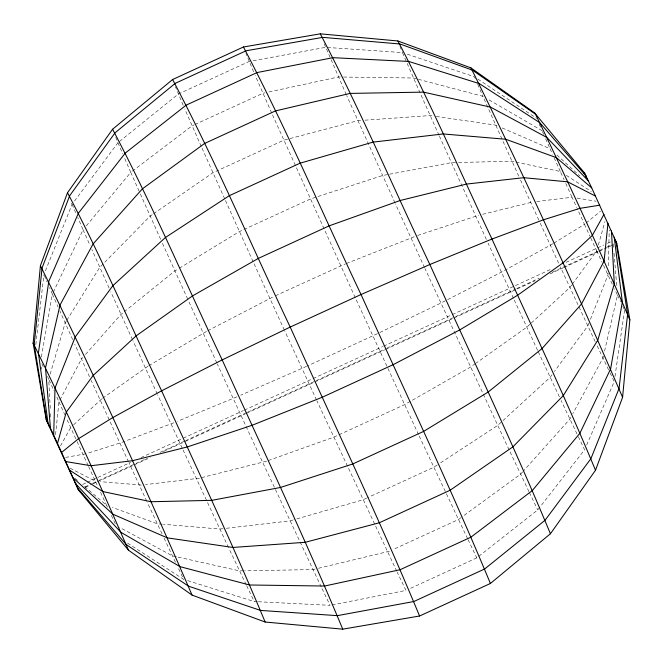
<?xml version="1.0" encoding="UTF-8"?>
<svg xmlns="http://www.w3.org/2000/svg" width="663" height="663" viewBox="0 0 663 663"><rect width="100%" height="100%" fill="white"/><g stroke="black" fill="none" stroke-linecap="round" stroke-linejoin="round"><path stroke-width="0.5" stroke-dasharray="3.31 2.49" d="M608.037 272.974L607.979 275.021L589.332 322.119M608.244 265.813L609.256 229.978M55.551 434.655L58.949 401.811L56.496 396.366M35.827 344.661L43.924 274.59M614.982 376.485L624.596 309.994M41.379 356.943L52.369 294.107L49.559 287.601M603.396 356.064L602.932 358.061L572.799 413.72M604.557 351.075L617.493 295.201L614.468 288.778M598.357 245.012L604.929 221.633M50.156 374.172L65.165 322.914L66.25 321.182M588.951 323.08L587.808 325.964L554.409 371.487M45.449 270.794L72.085 204.337L71.032 201.66M586.664 445.055L614.236 381.598L609.024 370.733M53.264 292.242L83.09 229.779L77.795 217.53M59.902 399.996L81.45 359.048L82.809 357.506M570.851 417.309L569.882 419.107L523.322 471.128M60.474 445.95L70.668 427.585L72.93 425.464M66.789 320.312L99.773 267.322L150.169 216.097L152.714 214.331M571.705 285.015L569.882 287.51L530.582 323.693M572.318 284.178L596.717 250.854L590.368 237.13M551.981 374.802L550.166 377.288L497.615 425.48L438.069 464.456M74.529 201.055L117.931 142.752L115.793 137.349M410.629 588.28L476.805 557.881L537.734 509.913L584.609 449.787L577.465 434.911M86.356 225.843L130.744 172.372L124.337 157.562M85.535 354.432L120.981 314.403L123.401 312.455M522.635 471.89L520.579 474.186L461.713 517.123M73.684 424.759L101.77 398.844M529.82 324.389L526.803 327.174L476.299 362.951M586.059 223.025L600.487 211.29M119.539 141.451L178.322 94.03L249.155 61.485L252.172 60.93M124.205 311.809L174.866 270.927L178.405 268.772M132.385 171.137L192.079 125.821L193.944 124.959M460.884 517.728L458.398 519.543L393.151 549.511M102.608 398.248L147.915 366.249M475.462 363.548L470.415 367.128L404.554 404.654L333.721 437.19L267.603 460.793M153.559 213.751L212.922 172.736L283.756 140.191L357.838 120.691L360.937 120.467M437.207 465.02L433.751 467.274L367.575 497.673M553 243.702L501.385 272.178L440.812 303.09L378.382 333.232M553.87 243.164L584.451 224.326L577.175 208.455M179.292 268.233L239.426 231.578L310.259 199.033L382.543 175.521L388.617 174.386M148.794 365.727L206.823 331.235M207.734 330.754L274.457 296.195M377.454 333.68L307.557 365.901M194.872 124.536L262.913 93.276L264.927 92.845M275.394 295.773L345.44 263.874M306.621 366.332L240.686 395.198M82.593 484.438L86.356 482.714M87.292 482.274L130.561 462.401M140.912 457.644L182.3 438.633M183.237 438.202L243.437 410.546M244.382 410.115L312.107 379.004M313.044 378.573L382.65 346.592M383.595 346.161L451.312 315.049M452.257 314.618L551.964 268.813M566.069 262.333L603.695 245.045M607.457 243.321L611.22 241.589M84.972 486.874L91.552 483.849M92.497 483.418L98.141 480.824M99.077 480.393L147.053 458.357M160.222 452.307L184.679 441.069M185.615 440.638L246.76 412.552M247.697 412.121L315.422 381.01M316.367 380.579L385.965 348.597M386.91 348.166L454.636 317.055M455.572 316.624L515.773 288.969M516.717 288.538L539.292 278.162M552.461 272.112L606.073 247.481M607.018 247.05L612.662 244.456M85.328 487.371L89.091 485.647M92.853 483.915L96.616 482.192M97.552 481.761L133.296 465.335M134.233 464.904L150.228 457.561M163.396 451.511L184.09 442.006M185.027 441.575L245.227 413.919M246.172 413.48L313.897 382.369M314.834 381.938L384.441 349.965M385.385 349.534L453.111 318.414M454.047 317.983L534.942 280.822M549.992 273.91L563.16 267.86M564.097 267.429L597.96 251.874M598.904 251.443L613.955 244.523M366.647 498.104L362.918 499.819L293.891 519.751M389.421 551.226L315.895 568.887M236.915 396.847L177.709 421.204M173.888 422.77L119.846 443.099L86.952 453.434M346.401 263.493L416.737 235.763M266.625 461.141L200.458 477.94M417.715 235.44L478.645 215.309M85.983 453.741L65.239 457.495M292.905 520.032L289.946 520.886L223.87 528.577M482.647 214.306L532.646 202.008M199.455 478.189L145.462 484.62M314.9 569.127L312.903 569.592L244.688 570.785M268.954 91.975L338.42 76.966L342.531 77.024M332.08 604.921L405.971 590.426L397.203 572.169M389.629 174.195L451.346 162.642L457.511 162.501M253.183 60.739L325.599 47.346L402.449 52.576L406.527 61.99M536.69 201.527L572.036 197.259L576.752 207.527M222.851 528.693L219.801 529.049L163.421 524.276M141.385 485.067L100.461 481.661M365.073 120.177L430.13 115.553L432.185 115.851M458.539 162.476L511.985 161.266L515.002 161.905M243.653 570.802L239.517 570.876L177.411 556.961M343.558 77.041L413.455 78.01L417.425 79.054M187.621 580.614L254.252 601.556L257.319 601.706M258.346 601.755L330.058 605.319L321.704 587.915M162.394 524.184L157.272 523.753L112.345 507.435M436.279 116.448L495.7 125.133L498.518 126.351M577.042 198.088L596.054 201.237M516.013 162.112L560.318 171.485L564.089 179.772M176.408 556.738L172.397 555.843L119.754 527.483M418.419 79.32L482.904 96.326L501.966 139.031M407.314 54.209L474.459 76.809L475.669 79.593M502.264 127.984L550.083 148.777L552.544 154.222M70.137 468.244L95.348 481.181L97.942 486.758M489.087 99.914L542.044 130.669M566.351 175.38L591.338 191.508M127.545 543.113L183.701 579.387L177.618 566.708M477.874 79.088L536.732 118.395M75.209 478.462L77.563 480.476M84.632 486.526L106.61 505.347L107.481 507.187M556.92 155.026L579.694 175.844M617.493 295.201L620.601 301.673M622.822 306.298L624.156 309.074M608.584 369.83L596.882 345.224M577.025 433.983L561.113 400.518M528.933 491.59L509.54 450.774M529.381 492.51L537.734 509.913M467.597 538.712L418.933 435.5M468.037 539.624L476.805 557.881M396.764 571.249L316.98 400.974M321.265 586.995L262.739 462.525L217.298 363.946M246.213 584.816L229 548.566M246.661 585.752L254.252 601.556M175.446 562.183L163.753 537.502M612.305 284.195L602.344 262.938M595.159 341.553L560.343 266.882M559.365 396.805L538.049 351.299M509.101 449.837L424.975 268.54M228.561 547.638L182.656 449.108M162.029 533.839L147.211 502.181M111.367 515.441L116.124 525.527M596.717 250.854L601.913 262.009M537.618 350.371L513.875 299.212M418.502 434.563L355.641 298.524M146.78 501.245L128.945 462.791M100.544 492.336L106.61 505.347M584.451 224.326L589.946 236.219M558.611 263.136L539.218 220.978M513.444 298.275L488.084 243.188M316.558 400.046L284.808 331.069M182.226 448.18L157.728 394.949M128.506 461.854L91.196 380.479M88.154 465.625L76.237 439.718M88.577 466.545L95.348 481.181M538.787 220.041L520.455 179.897M486.369 239.442L439.47 136.271M424.544 267.612L395.405 203.798M355.211 297.588L272.079 113.92M284.377 330.133L253.548 262.606M216.876 363.017L188.159 300.148M157.297 394.021L132.923 340.649M75.806 438.782L66.482 418.378M565.763 183.452L572.036 197.259M518.764 176.167L502.38 139.951M394.982 202.861L346.683 95.571M253.117 261.67L225.122 199.82M187.737 299.204L162.311 243.048M132.501 339.713L110.804 291.803M89.497 376.75L74.77 344.221M58.949 401.811L64.808 414.698M554.177 157.86L560.318 171.485M439.047 135.327L420.541 93.964M224.699 198.883L201.668 147.401M160.637 239.326L140.249 193.77M109.105 288.032L91.85 249.487M72.681 339.597L59.803 310.839M49.128 380.007L54.035 390.913M542.442 131.572L543.652 134.291M545.657 138.816L550.083 148.777M420.127 93.027L406.933 62.935M346.268 94.643L323.826 42.846M271.664 112.983L255.222 75.507M201.245 146.457L184.795 108.989M130.744 172.372L139.835 192.842M83.09 229.779L90.185 245.733M52.369 294.107L58.153 307.118M41.877 363.705L43.891 368.238M47.512 376.385L48.714 379.103L50.338 409.643M539.185 124.056L541.223 128.779M477.675 84.242L482.904 96.326M253.606 71.77L245.932 53.33M183.179 105.243L175.455 86.778M117.931 142.752L122.738 153.857M72.085 204.337L76.162 213.759M44.33 275.518L47.139 282.024M399.98 46.327L402.449 52.576M41.429 367.07L41.686 369.1M613.316 244.025L613.648 248.119M614.062 253.233L616.822 287.013M50.562 413.712L50.827 418.809"/><path stroke-width="0.99" d="M78.74 490.396L53.686 435.069L55.021 387.979L75.192 337.036L112.834 285.712L165.385 237.52L229.249 195.726L300.082 163.181L373.054 142.114L443.199 133.951L505.728 139.247L556.39 157.653L591.719 187.894L616.772 243.23L629.85 319.873L622.59 397.311L595.498 470.266L550.414 533.756L490.405 583.473L419.571 616.01L342.738 629.162L265.134 622.027L192.055 595.101L128.481 550.199L78.383 489.899L46.228 419.77L33.15 343.127L40.41 265.689L67.502 192.734L112.586 129.244L172.595 79.527L243.429 46.99L320.262 33.838L397.866 40.973L470.945 67.899L534.519 112.801L584.617 173.101L591.719 187.894M607.979 223.216L604.051 261.189L581.55 303.952L542.019 348.597L488.134 392.073L423.574 431.422L352.741 463.967L280.457 487.479L211.654 500.358L151.015 501.734L102.682 491.515L69.938 470.382M57.524 443.315L66.283 412.146L93.118 375.49L136.197 335.826L192.585 295.872L258.446 258.346L329.279 225.81L400.261 200.475L466.561 184.065L523.654 177.701L567.652 181.819L595.565 196.14M603.976 214.422L592.332 235.415L562.904 262.962L517.712 295.176L459.832 329.859L393.2 364.658L322.367 397.203L252.155 425.265L187.347 446.937L132.368 460.744L90.964 465.741L65.944 461.597M61.709 452.357L78.549 438.674L112.619 417.682L161.615 390.822L222.188 359.91L290.203 327.074L361.037 294.529L429.856 264.512L491.979 239.053L543.154 219.901L579.918 208.348L599.742 205.19M629.85 319.873C600.056 250.614 568.307 182.168 535.555 114.26L472.595 70.228L400.013 43.998L322.765 37.36L246.114 50.769L175.281 83.314L115.089 132.766L69.656 195.767L42.059 268.009L34.186 344.586L46.576 420.267L53.686 435.069M73.427 478.131L112.917 514.223L167.3 537.867L232.87 547.447L305.162 542.309L379.244 522.809L450.078 490.264L512.83 446.903L563.227 395.678L597.835 340.086L614.286 283.897L611.468 230.956M588.479 181.016L546.876 137.473L490.603 107.157L423.483 92.124L350.097 93.408L275.443 110.92L204.602 143.457L142.421 188.814L93.118 243.893L60.068 304.939L45.507 367.799L50.438 428.19M74.521 481.984L75.938 483.46M76.179 484.305L120.956 532.331L180.096 566.674L249.545 584.99L324.58 586.034L400.087 569.724L470.921 537.179L532.256 490.628L579.91 433.221L610.631 368.893L622.333 302.005L614.211 237.139M586.051 175.968L539.773 122.68L479.299 83.613L408.748 61.444L332.942 57.681L257.029 72.574L186.195 105.119L125.266 153.087L78.391 213.213L48.764 281.402L38.404 353.006L48.018 423.143M583.672 172.952L585.015 174.51L586.821 178.695M77.985 488.49L126.268 544.605L188.541 586.191L260.551 610.424L337.401 615.654L413.845 601.515L484.678 568.97L545.069 520.248L590.915 458.663L619.076 388.41L627.637 314.279L616.018 241.324M584.617 173.101L584.26 172.604L585.015 174.51M534.519 112.801L535.555 114.26M616.424 242.733L616.772 243.23M470.945 67.899C524.557 176.143 574.49 286.466 622.59 397.311M397.866 40.973C431.886 105.583 460.628 173.06 491.979 239.053C526.787 315.978 563.127 392.272 595.498 470.266M320.262 33.838C359.885 109.08 393.35 187.662 429.856 264.512C470.399 354.092 512.723 442.934 550.414 533.756M243.429 46.99C285.935 127.719 321.87 212.077 361.037 294.529C404.538 390.656 449.962 486.004 490.405 583.473M172.595 79.527C215.102 160.264 251.037 244.614 290.203 327.074C333.704 423.201 379.128 518.541 419.571 616.01M112.586 129.244C152.208 204.486 185.673 283.068 222.188 359.91C262.722 449.489 305.046 538.339 342.738 629.162M67.502 192.734C101.522 257.352 130.263 324.829 161.615 390.822C196.422 467.746 232.771 544.033 265.134 622.027M40.41 265.689C94.022 373.924 143.954 484.247 192.055 595.101M46.228 419.77L46.576 420.267M614.982 239.857L616.06 242.012M128.481 550.199C98.24 480.518 66.855 411.168 33.15 343.127L34.252 345.92M46.493 418.643L46.982 421.676M48.54 423.839L48.789 425.861"/></g></svg>
